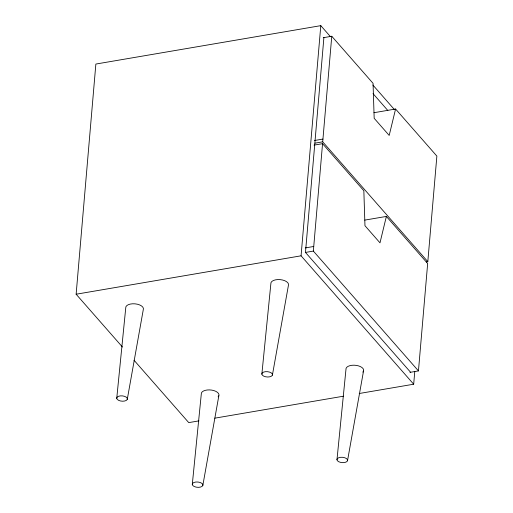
<?xml version="1.0" encoding="UTF-8"?>
<svg xmlns="http://www.w3.org/2000/svg" width="513" height="513" viewBox="0 0 513 513"><rect width="100%" height="100%" fill="white"/><g stroke="black" fill="none" stroke-linecap="round" stroke-linejoin="round"><path stroke-width="0.77" d="M122.44 347.019L76.129 294.225L95.86 64.054L320.798 25.65L330.269 36.449M359.222 393.509L413.683 384.211L301.067 255.814L320.798 25.65M323.895 37.603L305.479 252.422L410.586 372.258M409.964 372.367L418.454 370.912L313.347 251.081L322.555 143.672L314.059 145.121M426.277 261.931L427.816 261.668L322.709 141.832L331.764 36.256L323.267 37.712M413.683 384.211L414.773 371.47M418.454 370.912L427.662 263.502L386.372 216.428L364.749 220.115M427.816 261.668L436.871 156.093L395.581 109.013L373.958 112.706M116.74 398.389L125.73 308.024A8.894 4.444 4.9 0 1 135.06 303.837A8.894 4.444 4.9 0 1 143.287 309.634L127.275 399.351A5.335 2.668 4.9 0 1 118.58 400.332A5.335 2.668 4.9 0 1 120.279 395.889A5.335 2.668 4.9 0 1 127.275 399.351M192.285 484.522L201.282 394.157A8.894 4.444 4.9 0 1 211.76 390.111A8.894 4.444 4.9 0 1 218.115 396.831M261.854 374.182L270.851 283.817A8.894 4.444 4.9 0 1 280.175 279.623A8.894 4.444 4.9 0 1 288.409 285.427L272.39 375.144A5.335 2.668 4.9 0 1 263.695 376.125A5.335 2.668 4.9 0 1 265.394 371.681A5.335 2.668 4.9 0 1 272.39 375.144M336.97 459.815L345.961 369.456A8.894 4.444 4.9 0 1 356.439 365.41A8.894 4.444 4.9 0 1 362.8 372.124M202.821 485.484A5.335 2.668 4.9 0 0 195.831 482.021A5.335 2.668 4.9 0 0 194.126 486.465A5.335 2.668 4.9 0 0 202.821 485.484L218.839 395.767M347.506 460.783A5.335 2.668 4.9 0 0 340.51 457.314A5.335 2.668 4.9 0 0 338.811 461.764A5.335 2.668 4.9 0 0 347.506 460.783L363.518 371.066M395.581 109.013L389.194 135.426L374.176 118.304L373.054 83.337L331.764 36.256M386.372 216.428L379.986 242.835L364.967 225.714L363.845 190.746L322.555 143.672M314.456 140.517L322.946 139.068M314.988 143.153L322.709 141.832M305.248 247.926L313.738 246.477M305.626 252.402L313.347 251.081M76.129 294.225L301.067 255.814M199.006 420.865L188.746 422.616L134.015 360.222M214.793 418.172L343.441 396.203M372.9 85.049L394.471 109.647M373.015 93.603L387.809 110.468"/></g></svg>
